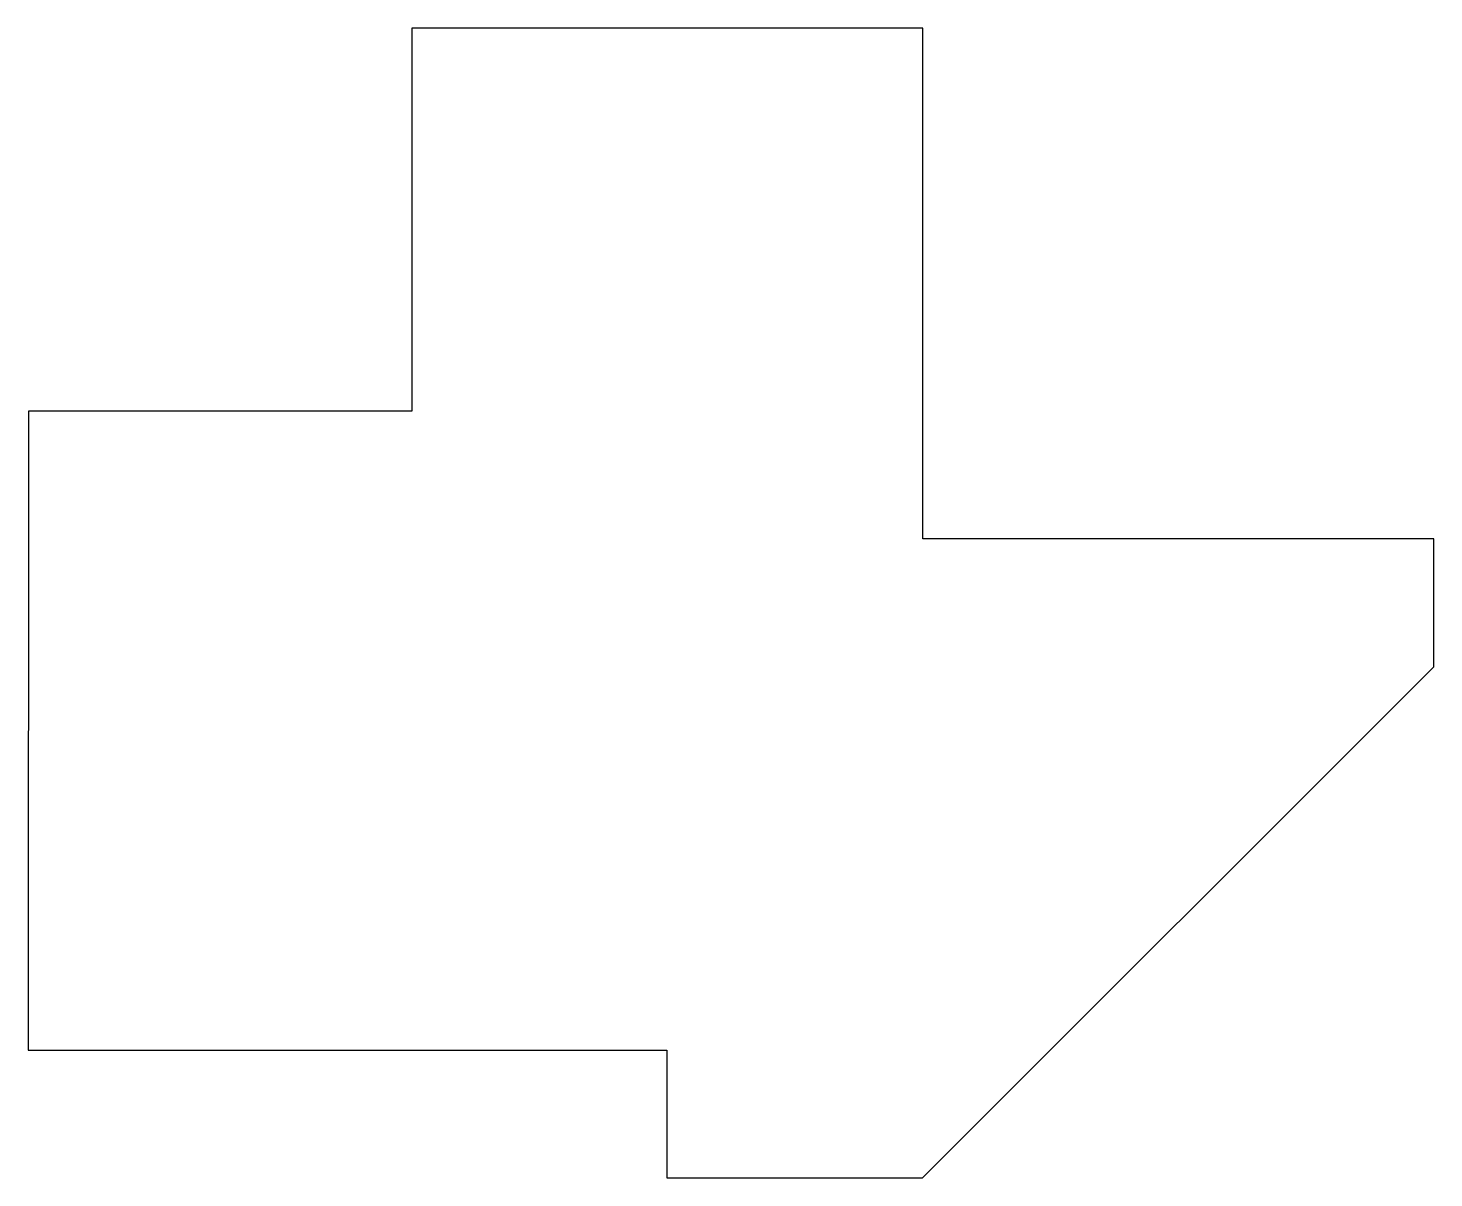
# Model space of a CAD drawing. Header units: millimetres. Extents: x 0 to 5.5, y 0 to 4.5.
import ezdxf

# ---------------------------------------------------------------- set-up
doc = ezdxf.new("R2010")
doc.units = ezdxf.units.MM

msp = doc.modelspace()

# ---------------------------------------------------------------- linework, layer by layer
for p, q in [((3.5011, 4.5011), (1.5011, 4.5011)), ((1.5011, 4.5011), (1.5011, 3.0011)), ((3.5011, 2.5011), (3.5011, 4.5011)), ((0.0011, 3.0011), (0, 0.5)), ((1.5011, 3.0011), (0.0011, 3.0011)), ((5.5011, 2.5011), (3.5011, 2.5011)), ((5.5011, 2.0011), (5.5011, 2.5011)), ((3.5, 0), (5.5011, 2.0011)), ((0, 0.5), (2.5, 0.5)), ((2.5, 0.5), (2.5, 0)), ((2.5, 0), (3.5, 0))]:
    msp.add_line(p, q)

doc.saveas('drawing.dxf')
